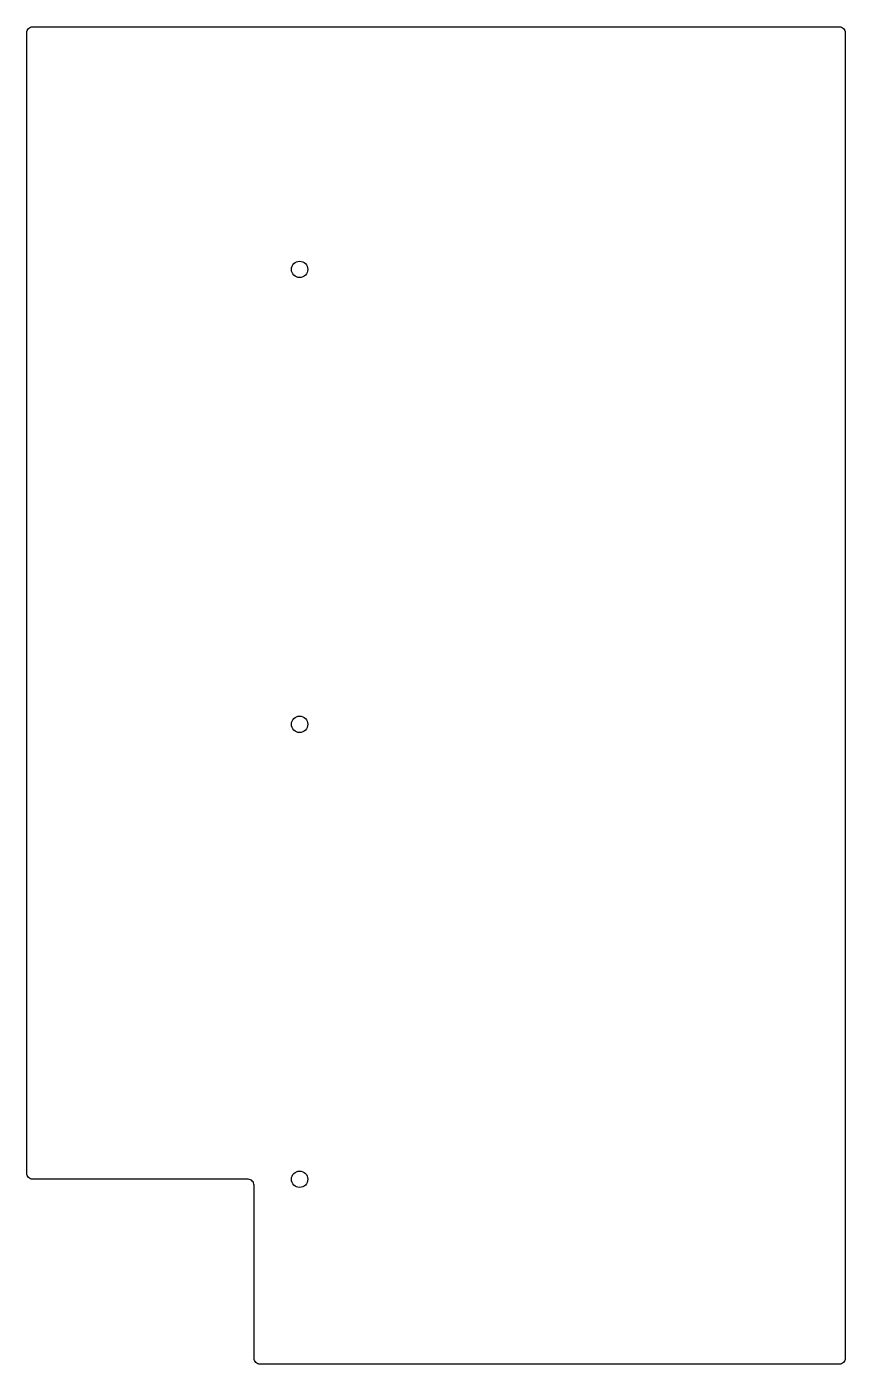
# Model space of a CAD drawing. Header units: millimetres. Extents: x -80 to 190, y 49 to 490.
import ezdxf

# ---------------------------------------------------------------- set-up
doc = ezdxf.new("R2010")
doc.units = ezdxf.units.MM
doc.layers.get('0').update_dxf_attribs({"linetype": 'CONTINUOUS'})

msp = doc.modelspace()

# ---------------------------------------------------------------- linework, layer by layer
msp.add_lwpolyline([(190, 51, -0.414214), (188, 49), (-3, 49, -0.414214), (-5, 51), (-5, 108, 0.414214), (-7, 110), (-78, 110, -0.414214), (-80, 112), (-80, 488, -0.414214), (-78, 490), (188, 490, -0.414214), (190, 488)], format="xyb", close=True)
for centre in [(10, 410), (10, 260), (10, 110)]:
    msp.add_circle(centre, 2.7)

doc.saveas('drawing.dxf')
